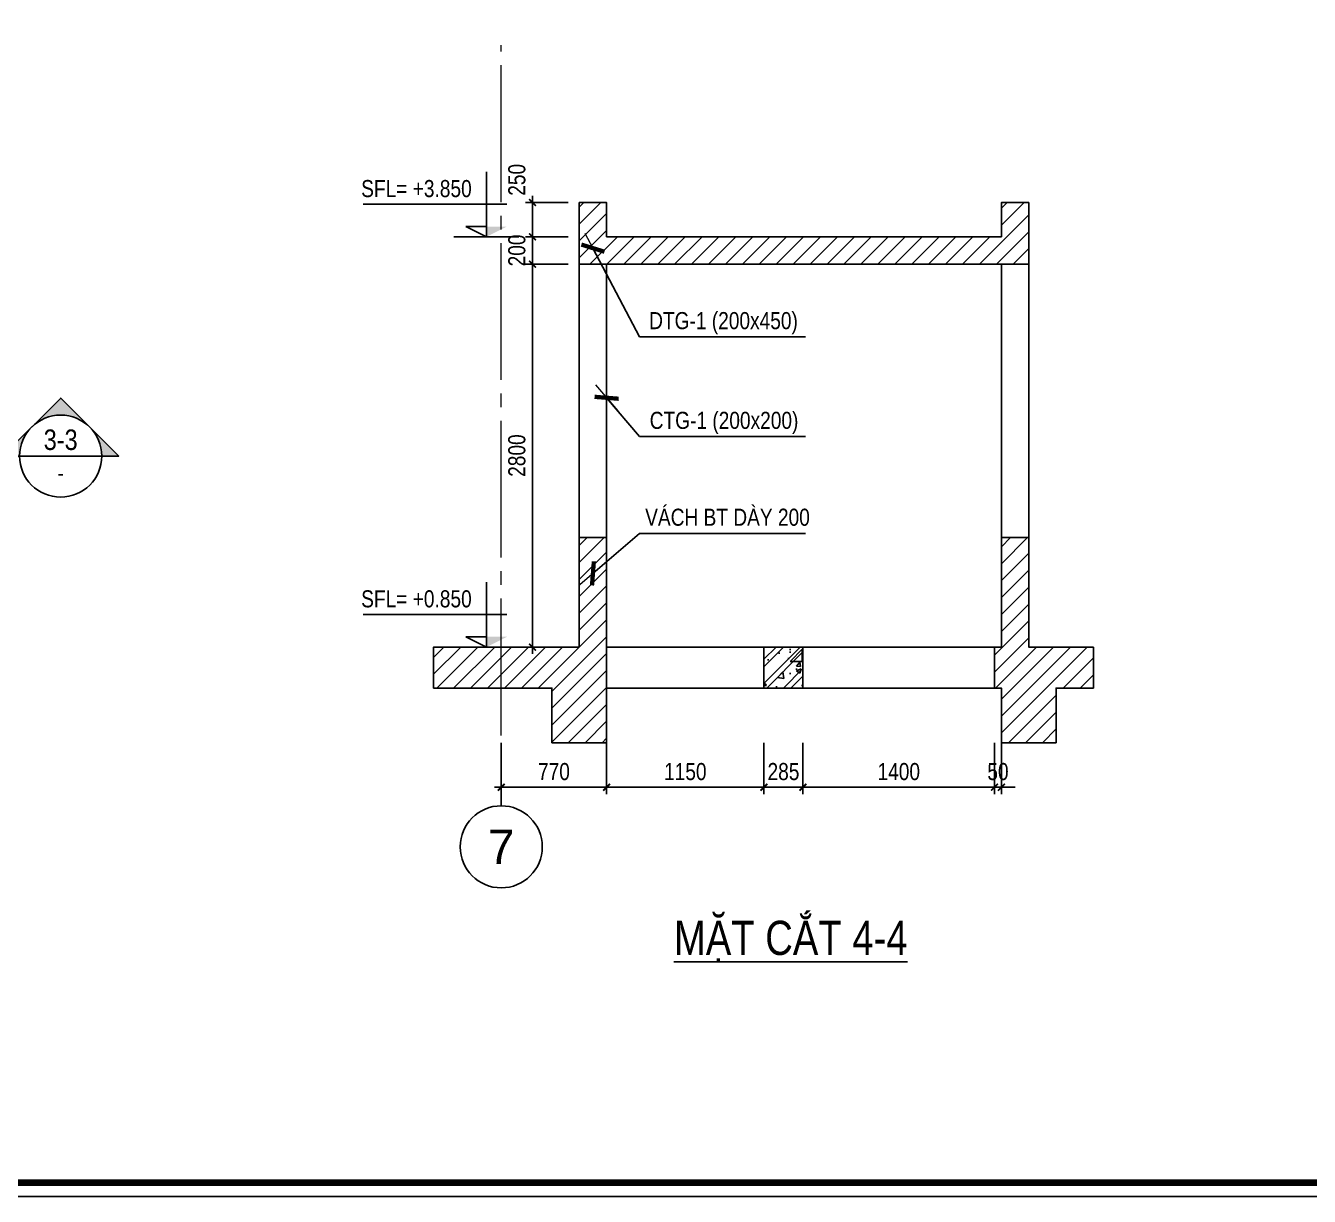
# Model space of a CAD drawing. Header units: millimetres. Extents: x -3582679 to -3542129, y 680309 to 797609.
# Drawn here: x -3559795 to -3550414, y 739709 to 748270 of the extents above; entities that cross this region are included whole.
import ezdxf
from ezdxf.enums import TextEntityAlignment as Align

# ---------------------------------------------------------------- set-up
doc = ezdxf.new("R2010")
doc.units = ezdxf.units.MM
doc.header["$LTSCALE"] = 100
doc.header["$MEASUREMENT"] = 0
doc.linetypes.add('A14-Chi tiet Thong gio ham$0$HTT Center', pattern=[13, 10, -1, 1, -1])
doc.layers.get('0').update_dxf_attribs({"lineweight": 9})
for name, color, linetype in [('01PM. TEXT A', 3, 'Continuous'), ('02PM. TEXT B', 4, 'Continuous'), ('04PM. THIN', 7, 'Continuous'), ('05PM. FRAME', 4, 'Continuous'), ('07PM. WACO', 6, 'Continuous'), ('11PM. DIM', 2, 'Continuous'), ('13PM. HATCH', 8, 'Continuous'), ('A14-Chi tiet Thong gio ham$0$Hatch vat lieu', 252, 'Continuous'), ('BLOCK A - CHI TIET THANG 4$0$Ky hieu Truc', 1, 'Continuous')]:
    doc.layers.add(name, color=color, linetype=linetype)
doc.layers.add('A14-Chi tiet Thong gio ham$0$Luoi Truc', color=251, linetype='A14-Chi tiet Thong gio ham$0$HTT Center', lineweight=9)
doc.styles.add('[PMDC2013]STYLE', font='arial.ttf', dxfattribs={"width": 0.8})
doc.styles.add('A14-Chi tiet Thong gio ham$0$Arial_C', font='arial.ttf')
doc.styles.add('BLOCK B - CHI TIET THANG 5$0$$0$Title Block Bold', font='VHELVEB_0.TTF')
doc.styles.add('BLOCK B - CHI TIET THANG 5$0$VNI-HelveCB', font='VHELVCB_0.TTF')
doc.dimstyles.new('20', dxfattribs={"dimtxt": 250, "dimasz": 200, "dimexe": 250, "dimexo": 0, "dimgap": 100, "dimtad": 1, "dimdec": 0, "dimlfac": 0.2, "dimzin": 0, "dimdsep": 46, "dimtxsty": '[PMDC2013]STYLE', "dimblk": 'TICK', "dimcen": 0, "dimdle": 300, "dimclrd": 2, "dimclre": 2, "dimclrt": 4, "dimadec": 0, "dimazin": 0, "dimtfac": 0.004, "dimtdec": 0, "dimtix": 1, "dimtmove": 2, "dimatfit": 3, "dimldrblk": 'TICK', "dimfxl": 1, "dimtvp": 0.8, "dimtolj": 1, "dimtzin": 0, "dimarcsym": 0})

# ---------------------------------------------------------------- blocks, each defined once
blk = doc.blocks.new('CHG_XX_Khung ten')
blk.add_lwpolyline([(15, 579), (826, 579), (826, 15), (15, 15)], close=True)
at = {"color": 4, "linetype": 'Continuous', "const_width": 1}
blk.add_lwpolyline([(17, 577), (824, 577), (824, 17), (17, 17)], close=True, dxfattribs=at)
blk = doc.blocks.new('*U279')
h = blk.add_hatch(color=256)
edge = h.paths.add_edge_path()
edge.add_line((-600, 0), (-849, 0))
edge.add_line((-849, 0), (0, 849))
edge.add_line((0, 849), (849, 0))
edge.add_line((849, 0), (600, 0))
edge.add_arc((0, 0), 600, 360, 540)
blk.add_line((-600, 0), (600, 0))
blk.add_lwpolyline([(-600, 0), (-849, 0), (0, 849), (849, 0), (600, 0, 1)], format="xyb", close=True)
blk.add_circle((0, 0), 600)
at = {"style": 'BLOCK B - CHI TIET THANG 5$0$$0$Title Block Bold', "flags": 8}
blk.add_attdef('VIEWNUMBER', text='', height=300, dxfattribs=at).set_placement((0, 0), align=Align.BOTTOM_CENTER)
blk.add_attdef('DRAWINGREFERENCE', text='', height=250, dxfattribs=at).set_placement((0, -120), align=Align.TOP_CENTER)
blk = doc.blocks.new('A14-Chi tiet Thong gio ham$0$HTT-Grid')
at = {"linetype": 'ByBlock', "lineweight": -2}
blk.add_line((0, 6), (0, 8.5), dxfattribs=at)
blk.add_circle((0, 0), 6, dxfattribs=at)
at = {"linetype": 'ByBlock', "lineweight": -2, "style": 'A14-Chi tiet Thong gio ham$0$Arial_C'}
blk.add_attdef('GRID', text='', height=5, dxfattribs=at).set_placement((0, 0), align=Align.MIDDLE)
blk = doc.blocks.new('TICK')
at = {"color": 0, "linetype": 'ByBlock'}
blk.add_line((1, 0), (-1, 0), dxfattribs=at)
at = {"color": 7, "linetype": 'ByBlock', "const_width": 0.25}
blk.add_lwpolyline([(-0.5, -0.5), (0.5, 0.5)], dxfattribs=at)
blk = doc.blocks.new('*D297')
at = {"layer": '11PM. DIM', "color": 2, "lineweight": -2, "ltscale": 0.3, "transparency": 16777216}
for p, q in [((-3556319.3, 743025.8), (-3556319.3, 742650.7)), ((-3555549.3, 743025.8), (-3555549.3, 742650.7)), ((-3556269.3, 742700.7), (-3555599.3, 742700.7))]:
    blk.add_line(p, q, dxfattribs=at)
at = {"layer": '11PM. DIM', "color": 2, "lineweight": -2, "ltscale": 0.3, "transparency": 16777216, "xscale": 50, "yscale": 50, "zscale": 50, "rotation": 180}
blk.add_blockref('TICK', (-3556319.3, 742700.7), dxfattribs=at)
at = {"layer": '11PM. DIM', "color": 2, "lineweight": -2, "ltscale": 0.3, "transparency": 16777216, "xscale": 50, "yscale": 50, "zscale": 50}
blk.add_blockref('TICK', (-3555549.3, 742700.7), dxfattribs=at)
at = {"layer": '11PM. DIM', "color": 4, "ltscale": 0.3, "transparency": 16777216, "insert": (-3555934.3, 742814.5), "char_height": 125, "attachment_point": 5, "style": '[PMDC2013]STYLE'}
blk.add_mtext('\\A1;770', dxfattribs=at)
blk = doc.blocks.new('*D298')
at = {"layer": '11PM. DIM', "color": 2, "lineweight": -2, "ltscale": 0.3, "transparency": 16777216}
for p, q in [((-3555549.3, 743025.8), (-3555549.3, 742650.7)), ((-3554399.3, 743025.8), (-3554399.3, 742650.7)), ((-3555499.3, 742700.7), (-3554449.3, 742700.7))]:
    blk.add_line(p, q, dxfattribs=at)
at = {"layer": '11PM. DIM', "color": 2, "lineweight": -2, "ltscale": 0.3, "transparency": 16777216, "xscale": 50, "yscale": 50, "zscale": 50, "rotation": 180}
blk.add_blockref('TICK', (-3555549.3, 742700.7), dxfattribs=at)
at = {"layer": '11PM. DIM', "color": 2, "lineweight": -2, "ltscale": 0.3, "transparency": 16777216, "xscale": 50, "yscale": 50, "zscale": 50}
blk.add_blockref('TICK', (-3554399.3, 742700.7), dxfattribs=at)
at = {"layer": '11PM. DIM', "color": 4, "ltscale": 0.3, "transparency": 16777216, "insert": (-3554974.3, 742814.5), "char_height": 125, "attachment_point": 5, "style": '[PMDC2013]STYLE'}
blk.add_mtext('\\A1;1150', dxfattribs=at)
blk = doc.blocks.new('*D299')
at = {"layer": '11PM. DIM', "color": 2, "lineweight": -2, "ltscale": 0.3, "transparency": 16777216}
for p, q in [((-3554399.3, 743025.8), (-3554399.3, 742650.7)), ((-3554114.3, 743025.8), (-3554114.3, 742650.7)), ((-3554449.3, 742700.7), (-3554499.3, 742700.7)), ((-3554399.3, 742700.7), (-3554114.3, 742700.7)), ((-3554064.3, 742700.7), (-3554014.3, 742700.7))]:
    blk.add_line(p, q, dxfattribs=at)
at = {"layer": '11PM. DIM', "color": 2, "lineweight": -2, "ltscale": 0.3, "transparency": 16777216, "xscale": 50, "yscale": 50, "zscale": 50}
blk.add_blockref('TICK', (-3554399.3, 742700.7), dxfattribs=at)
at = {"layer": '11PM. DIM', "color": 2, "lineweight": -2, "ltscale": 0.3, "transparency": 16777216, "xscale": 50, "yscale": 50, "zscale": 50, "rotation": 180}
blk.add_blockref('TICK', (-3554114.3, 742700.7), dxfattribs=at)
at = {"layer": '11PM. DIM', "color": 4, "ltscale": 0.3, "transparency": 16777216, "insert": (-3554256.8, 742814.5), "char_height": 125, "attachment_point": 5, "style": '[PMDC2013]STYLE'}
blk.add_mtext('\\A1;285', dxfattribs=at)
blk = doc.blocks.new('*D300')
at = {"layer": '11PM. DIM', "color": 2, "lineweight": -2, "ltscale": 0.3, "transparency": 16777216}
for p, q in [((-3554114.3, 743025.8), (-3554114.3, 742650.7)), ((-3552714.3, 743025.8), (-3552714.3, 742650.7)), ((-3554064.3, 742700.7), (-3552764.3, 742700.7))]:
    blk.add_line(p, q, dxfattribs=at)
at = {"layer": '11PM. DIM', "color": 2, "lineweight": -2, "ltscale": 0.3, "transparency": 16777216, "xscale": 50, "yscale": 50, "zscale": 50, "rotation": 180}
blk.add_blockref('TICK', (-3554114.3, 742700.7), dxfattribs=at)
at = {"layer": '11PM. DIM', "color": 2, "lineweight": -2, "ltscale": 0.3, "transparency": 16777216, "xscale": 50, "yscale": 50, "zscale": 50}
blk.add_blockref('TICK', (-3552714.3, 742700.7), dxfattribs=at)
at = {"layer": '11PM. DIM', "color": 4, "ltscale": 0.3, "transparency": 16777216, "insert": (-3553414.3, 742814.5), "char_height": 125, "attachment_point": 5, "style": '[PMDC2013]STYLE'}
blk.add_mtext('\\A1;1400', dxfattribs=at)
blk = doc.blocks.new('*D301')
at = {"layer": '11PM. DIM', "color": 2, "lineweight": -2, "ltscale": 0.3, "transparency": 16777216}
for p, q in [((-3552714.3, 743025.8), (-3552714.3, 742650.7)), ((-3552664.3, 743025.8), (-3552664.3, 742650.7)), ((-3552764.3, 742700.7), (-3552814.3, 742700.7)), ((-3552714.3, 742700.7), (-3552664.3, 742700.7)), ((-3552614.3, 742700.7), (-3552564.3, 742700.7))]:
    blk.add_line(p, q, dxfattribs=at)
at = {"layer": '11PM. DIM', "color": 2, "lineweight": -2, "ltscale": 0.3, "transparency": 16777216, "xscale": 50, "yscale": 50, "zscale": 50}
blk.add_blockref('TICK', (-3552714.3, 742700.7), dxfattribs=at)
at = {"layer": '11PM. DIM', "color": 2, "lineweight": -2, "ltscale": 0.3, "transparency": 16777216, "xscale": 50, "yscale": 50, "zscale": 50, "rotation": 180}
blk.add_blockref('TICK', (-3552664.3, 742700.7), dxfattribs=at)
at = {"layer": '11PM. DIM', "color": 4, "ltscale": 0.3, "transparency": 16777216, "insert": (-3552689.3, 742814.5), "char_height": 125, "attachment_point": 5, "style": '[PMDC2013]STYLE'}
blk.add_mtext('\\A1;50', dxfattribs=at)
blk = doc.blocks.new('*U24')
at = {"layer": '04PM. THIN'}
for p, q in [((0, 0), (0, 950)), ((-300, 475), (1800, 475)), ((0, 150), (300, 150)), ((300, 150), (0, 0))]:
    blk.add_line(p, q, dxfattribs=at)
at = {"layer": '04PM. THIN', "linetype": 'ByBlock'}
blk.add_line((-475, 0), (475, 0), dxfattribs=at)
at = {"layer": '04PM. THIN'}
blk.add_solid([(0, 0), (0, 150), (-300, 150)], dxfattribs=at)
blk = doc.blocks.new('*D306')
at = {"layer": '11PM. DIM', "color": 2, "lineweight": -2, "ltscale": 0.3, "transparency": 16777216}
for p, q in [((-3555831.2, 746525.8), (-3556141.1, 746525.8)), ((-3556091.1, 743775.8), (-3556091.1, 746475.8)), ((-3555950.4, 743725.8), (-3556141.1, 743725.8))]:
    blk.add_line(p, q, dxfattribs=at)
at = {"layer": '11PM. DIM', "color": 2, "lineweight": -2, "ltscale": 0.3, "transparency": 16777216, "xscale": 50, "yscale": 50, "zscale": 50}
for p, rotation in [((-3556091.1, 746525.8), 90), ((-3556091.1, 743725.8), 270)]:
    blk.add_blockref('TICK', p, dxfattribs=dict(at, rotation=rotation))
at = {"layer": '11PM. DIM', "color": 4, "ltscale": 0.3, "transparency": 16777216, "insert": (-3556204.9, 745125.8), "char_height": 125, "attachment_point": 5, "rotation": 90, "style": '[PMDC2013]STYLE'}
blk.add_mtext('\\A1;2800', dxfattribs=at)
blk = doc.blocks.new('*D307')
at = {"layer": '11PM. DIM', "color": 2, "lineweight": -2, "ltscale": 0.3, "transparency": 16777216}
for p, q in [((-3556091.1, 746775.8), (-3556091.1, 746825.8)), ((-3555831.2, 746725.8), (-3556141.1, 746725.8)), ((-3556091.1, 746725.8), (-3556091.1, 746525.8)), ((-3555831.2, 746525.8), (-3556141.1, 746525.8)), ((-3556091.1, 746475.8), (-3556091.1, 746425.8))]:
    blk.add_line(p, q, dxfattribs=at)
at = {"layer": '11PM. DIM', "color": 2, "lineweight": -2, "ltscale": 0.3, "transparency": 16777216, "xscale": 50, "yscale": 50, "zscale": 50}
for p, rotation in [((-3556091.1, 746725.8), 270), ((-3556091.1, 746525.8), 90)]:
    blk.add_blockref('TICK', p, dxfattribs=dict(at, rotation=rotation))
at = {"layer": '11PM. DIM', "color": 4, "ltscale": 0.3, "transparency": 16777216, "insert": (-3556204.9, 746625.8), "char_height": 125, "attachment_point": 5, "rotation": 90, "style": '[PMDC2013]STYLE'}
blk.add_mtext('\\A1;200', dxfattribs=at)
blk = doc.blocks.new('*D308')
at = {"layer": '11PM. DIM', "color": 2, "lineweight": -2, "ltscale": 0.3, "transparency": 16777216}
for p, q in [((-3555831.2, 746975.8), (-3556141.1, 746975.8)), ((-3556091.1, 746775.8), (-3556091.1, 746925.8)), ((-3555831.2, 746725.8), (-3556141.1, 746725.8))]:
    blk.add_line(p, q, dxfattribs=at)
at = {"layer": '11PM. DIM', "color": 2, "lineweight": -2, "ltscale": 0.3, "transparency": 16777216, "xscale": 50, "yscale": 50, "zscale": 50}
for p, rotation in [((-3556091.1, 746975.8), 90), ((-3556091.1, 746725.8), 270)]:
    blk.add_blockref('TICK', p, dxfattribs=dict(at, rotation=rotation))
at = {"layer": '11PM. DIM', "color": 4, "ltscale": 0.3, "transparency": 16777216, "insert": (-3556204.9, 747142.2), "char_height": 125, "attachment_point": 5, "rotation": 90, "style": '[PMDC2013]STYLE'}
blk.add_mtext('\\A1;250', dxfattribs=at)

msp = doc.modelspace()

# ---------------------------------------------------------------- block references
at = {"layer": '04PM. THIN', "xscale": 50, "yscale": 50, "zscale": 50}
msp.add_blockref('CHG_XX_Khung ten', (-3583429.2, 738959.1), dxfattribs=at)

# ---------------------------------------------------------------- next in the draw order: hatches: boundary and pattern name
at = {"layer": '13PM. HATCH'}
h = msp.add_hatch(dxfattribs=at)
h.set_pattern_fill('ANSI31', color=256, scale=700, style=0)
h.paths.add_polyline_path([(-3555749.3, 746975.8), (-3555749.3, 746525.8), (-3552464.3, 746525.8), (-3552464.3, 746975.8), (-3552664.3, 746975.8), (-3552664.3, 746725.8), (-3555549.3, 746725.8), (-3555549.3, 746975.8)])
h = msp.add_hatch(dxfattribs=at)
h.set_pattern_fill('ANSI31', color=256, scale=700, style=0)
h.paths.add_polyline_path([(-3555549.3, 744525.8), (-3555749.3, 744525.8), (-3555749.3, 743725.8), (-3556814.3, 743725.8), (-3556814.3, 743425.8), (-3555949.3, 743425.8), (-3555949.3, 743025.8), (-3555549.3, 743025.8)])
h.paths.add_polyline_path([(-3552464.3, 744525.8), (-3552664.3, 744525.8), (-3552664.3, 743725.8), (-3552714.3, 743725.8), (-3552714.3, 743425.8), (-3552664.3, 743425.8), (-3552664.3, 743025.8), (-3552264.3, 743025.8), (-3552264.3, 743425.8), (-3551991.7, 743425.8), (-3551991.7, 743725.8), (-3552464.3, 743725.8)])
at = {"layer": 'A14-Chi tiet Thong gio ham$0$Hatch vat lieu'}
h = msp.add_hatch(dxfattribs=at)
h.set_pattern_fill('BTCT', color=256, scale=50, pattern_type=2)
h.set_pattern_definition([(45, (-3563394.65, 623394.21), (-88.38835, 88.38835), []), (45, (-3563394.65, 623449.21), (-88.38835, 88.38835), []), (50, (-3563394.65, 623394.2), (358.6301, -31.3761), [37.5, -412.5]), (355, (-3563394.65, 623394.2), (-69.3757, 376.0961), [30, -330]), (100.4514, (-3563364.76, 623391.6), (289.2547, 344.7198), [31.8701, -350.5711]), (46.1842, (-3563394.65, 623494.2), (533.6205, -82.7595), [56.25, -618.75]), (96.6356, (-3563350.2, 623487.3), (467.3314, 487.059), [47.8051, -525.8565]), (351.1842, (-3563394.65, 623494.2), (467.331, 487.0593), [45, -495]), (21, (-3563344.65, 623469.2), (298.4535, -201.30945), [37.5, -412.5]), (326, (-3563344.65, 623469.2), (121.6577, 362.575), [30, -330]), (71.4514, (-3563319.77, 623452.44), (420.1113, 161.2652), [31.8701, -350.5711]), (37.5, (-3563394.65, 623394.21), (6.07993, 166.44693), [0, -326, 0, -335, 0, -331.25]), (7.5, (-3563394.65, 623394.21), (131.53477, 197.20586), [0, -191, 0, -318.5, 0, -126.25]), (327.5, (-3563506.15, 623394.21), (266.91122, -11.27744), [0, -125, 0, -390, 0, -517.5]), (317.5, (-3563556.15, 623394.21), (291.5931, 50.0525), [0, -162.5, 0, -259, 0, -367.5]), (0, (-3563219.65, 623569.2), (0, 875), [87.5, -787.5]), (0, (-3562957.15, 623744.2), (0, 875), [87.5, -787.5]), (0, (-3563132.15, 624094.2), (0, 875), [87.5, -350, 87.5, -350]), (90, (-3563219.65, 623569.2), (-875, 5e-14), [87.5, -787.5]), (90, (-3563132.15, 624094.2), (-875, 5e-14), [87.5, -787.5]), (90, (-3562869.65, 623744.2), (-875, 5e-14), [87.5, -787.5]), (90, (-3562694.65, 624006.7), (-875, 5e-14), [87.5, -787.5]), (135, (-3563132.15, 623569.2), (-875.0164, 9e-14), [123.76, -1113.7]), (135, (-3563044.65, 624094.2), (-875.0164, 9e-14), [123.76, -1113.7]), (45, (-3562957.15, 623744.2), (0, 875.0164), [123.76, -247.485, 123.76, -742.455]), (0, (-3563569.65, 623394.21), (87.5, 87.5), [-175, 0])])
h.paths.add_polyline_path([(-3554399.3, 743425.8), (-3554114.3, 743425.8), (-3554114.3, 743725.8), (-3554399.3, 743725.8)])

# ---------------------------------------------------------------- next in the draw order: linework, layer by layer
at = {"layer": '05PM. FRAME'}
msp.add_line((-3551991.7, 743425.8), (-3551991.7, 743725.8), dxfattribs=at)
for points in [[(-3552464.3, 746975.8), (-3552464.3, 746525.8), (-3555749.3, 746525.8), (-3555749.3, 746975.8), (-3555549.3, 746975.8), (-3555549.3, 746725.8), (-3552664.3, 746725.8), (-3552664.3, 746975.8)], [(-3556814.3, 743425.8), (-3555949.3, 743425.8), (-3555949.3, 743025.8), (-3555549.3, 743025.8), (-3555549.3, 744525.8), (-3555749.3, 744525.8), (-3555749.3, 743725.8), (-3556814.3, 743725.8)], [(-3554399.3, 743425.8), (-3554114.3, 743425.8), (-3554114.3, 743725.8), (-3554399.3, 743725.8)]]:
    msp.add_lwpolyline(points, close=True, dxfattribs=at)
msp.add_lwpolyline([(-3551991.7, 743725.8), (-3552464.3, 743725.8), (-3552464.3, 744525.8), (-3552664.3, 744525.8), (-3552664.3, 743725.8), (-3552714.3, 743725.8), (-3552714.3, 743425.8), (-3552664.3, 743425.8), (-3552664.3, 743025.8), (-3552264.3, 743025.8), (-3552264.3, 743425.8), (-3551991.7, 743425.8)], dxfattribs=at)
at = {"layer": '13PM. HATCH'}
for p, q in [((-3555749.3, 744525.8), (-3555749.3, 746525.8)), ((-3555549.3, 744525.8), (-3555549.3, 746525.8)), ((-3552664.3, 744525.8), (-3552664.3, 746525.8)), ((-3552464.3, 744525.8), (-3552464.3, 746525.8))]:
    msp.add_line(p, q, dxfattribs=at)
for points in [[(-3555549.3, 743725.8), (-3552714.3, 743725.8)], [(-3555549.3, 743425.8), (-3552664.3, 743425.8)]]:
    msp.add_lwpolyline(points, dxfattribs=at)
at = {"layer": 'A14-Chi tiet Thong gio ham$0$Luoi Truc'}
msp.add_lwpolyline([(-3556319.3, 743079.8), (-3556319.3, 748126.5)], dxfattribs=at)

# ---------------------------------------------------------------- next in the draw order: block references
at = {"layer": '02PM. TEXT B', "ltscale": 500, "xscale": -0.5, "yscale": 0.5, "zscale": 0.5}
for p in [(-3556427.7, 746725.8), (-3556427.7, 743725.8)]:
    msp.add_blockref('*U24', p, dxfattribs=at)
at = {"layer": '07PM. WACO'}
ref = msp.add_blockref('*U279', (-3559539.1, 745121.8), dxfattribs=dict(at, xscale=0.5, yscale=0.5, zscale=0.5))
ref.add_attrib('VIEWNUMBER', '3-3', dxfattribs={"layer": '0', "height": 150, "style": 'BLOCK B - CHI TIET THANG 5$0$VNI-HelveCB'}).set_placement((-3559539.1, 745121.8), align=Align.BOTTOM_CENTER)
ref.add_attrib('DRAWINGREFERENCE', '-', dxfattribs={"layer": '0', "height": 125, "style": 'BLOCK B - CHI TIET THANG 5$0$VNI-HelveCB'}).set_placement((-3559539.1, 745061.8), align=Align.TOP_CENTER)
at = {"layer": 'BLOCK A - CHI TIET THANG 4$0$Ky hieu Truc'}
ref = msp.add_blockref('A14-Chi tiet Thong gio ham$0$HTT-Grid', (-3556319.3, 742264.8), dxfattribs=dict(at, xscale=50, yscale=50, zscale=50))
ref.add_attrib('GRID', '7', dxfattribs={"layer": '0', "color": 0, "linetype": 'ByBlock', "lineweight": -2, "height": 250, "style": 'A14-Chi tiet Thong gio ham$0$Arial_C'}).set_placement((-3556319.3, 742264.8), align=Align.MIDDLE)

# ---------------------------------------------------------------- next in the draw order: texts
at = {"layer": '01PM. TEXT A', "style": '[PMDC2013]STYLE', "width": 0.8}
for s, p in [('DTG-1 (200x450)', (-3555238.5, 746050.2, 0)), ('CTG-1 (200x200)', (-3555234.6, 745320.9, 0)), ('VÁCH BT DÀY 200', (-3555267.5, 744612.6, 0))]:
    msp.add_text(s, height=125, dxfattribs=at).set_placement(p)
msp.add_text('%%UMẶT CẮT 4-4', height=250, dxfattribs=at).set_placement((-3554203.6, 741474.2), align=Align.CENTER)
at = {"layer": '02PM. TEXT B', "ltscale": 500, "style": '[PMDC2013]STYLE', "width": 0.8}
for s, p in [('SFL= +3.850', (-3557343, 747078.3, 0)), ('SFL= +0.850', (-3557343, 744078.3, 0))]:
    msp.add_text(s, height=125, dxfattribs=at).set_placement(p, align=Align.MIDDLE_LEFT)

# ---------------------------------------------------------------- next in the draw order: dimensions: what is measured, and where the dimension line sits
at = {"layer": '11PM. DIM', "ltscale": 0.3}
dim = msp.add_linear_dim(base=(-3556091.1, 746975.8), p1=(-3555831.2, 746725.8), p2=(-3555831.2, 746975.8), angle=90, dimstyle='20', override={"dimscale": 0.5, "dimasz": 100, "dimexe": 100, "dimlfac": 1, "dimdle": 100}, dxfattribs=at)
dim.commit()
dim.dimension.update_dxf_attribs({"geometry": '*D308', "text_midpoint": (-3556204.9, 747142.2), "dimtype": 160})
for p1, angle, picture, middle in [((-3555831.2, 746725.8), 270, '*D307', (-3556204.9, 746625.8)), ((-3555950.4, 743725.8), 90, '*D306', (-3556204.9, 745125.8))]:
    dim = msp.add_linear_dim(base=(-3556091.1, 746525.8), p1=p1, p2=(-3555831.2, 746525.8), angle=angle, dimstyle='20', override={"dimscale": 0.5, "dimasz": 100, "dimexe": 100, "dimlfac": 1, "dimdle": 100}, dxfattribs=at)
    dim.commit()
    dim.dimension.update_dxf_attribs({"geometry": picture, "text_midpoint": middle})
for base, p1, p2, picture, middle in [((-3555549.3, 742700.7), (-3556319.3, 743025.8), (-3555549.3, 743025.8), '*D297', (-3555934.3, 742814.5)), ((-3554399.3, 742700.7), (-3555549.3, 743025.8), (-3554399.3, 743025.8), '*D298', (-3554974.3, 742814.5)), ((-3554114.3, 742700.7), (-3554399.3, 743025.8), (-3554114.3, 743025.8), '*D299', (-3554256.8, 742814.5)), ((-3552714.3, 742700.7), (-3554114.3, 743025.8), (-3552714.3, 743025.8), '*D300', (-3553414.3, 742814.5)), ((-3552664.3, 742700.7), (-3552714.3, 743025.8), (-3552664.3, 743025.8), '*D301', (-3552689.3, 742814.5))]:
    dim = msp.add_linear_dim(base=base, p1=p1, p2=p2, dimstyle='20', override={"dimscale": 0.5, "dimasz": 100, "dimexe": 100, "dimlfac": 1, "dimdle": 100}, dxfattribs=at)
    dim.commit()
    dim.dimension.update_dxf_attribs({"geometry": picture, "text_midpoint": middle})

# ---------------------------------------------------------------- next in the draw order: leaders
for points in [[(-3555649.3, 746642.6), (-3555308, 745994.1), (-3554095.5, 745994.1)], [(-3555549.3, 745548.4), (-3555308, 745264.8), (-3554095.5, 745264.8)], [(-3555649.3, 744264.4), (-3555308, 744556.5), (-3554095.5, 744556.5)]]:
    msp.add_leader(points, dimstyle='20', override={"dimscale": 0.5, "dimasz": 250, "dimexe": 100, "dimlfac": 1, "dimdle": 100}, dxfattribs=at)

doc.saveas('drawing.dxf')
